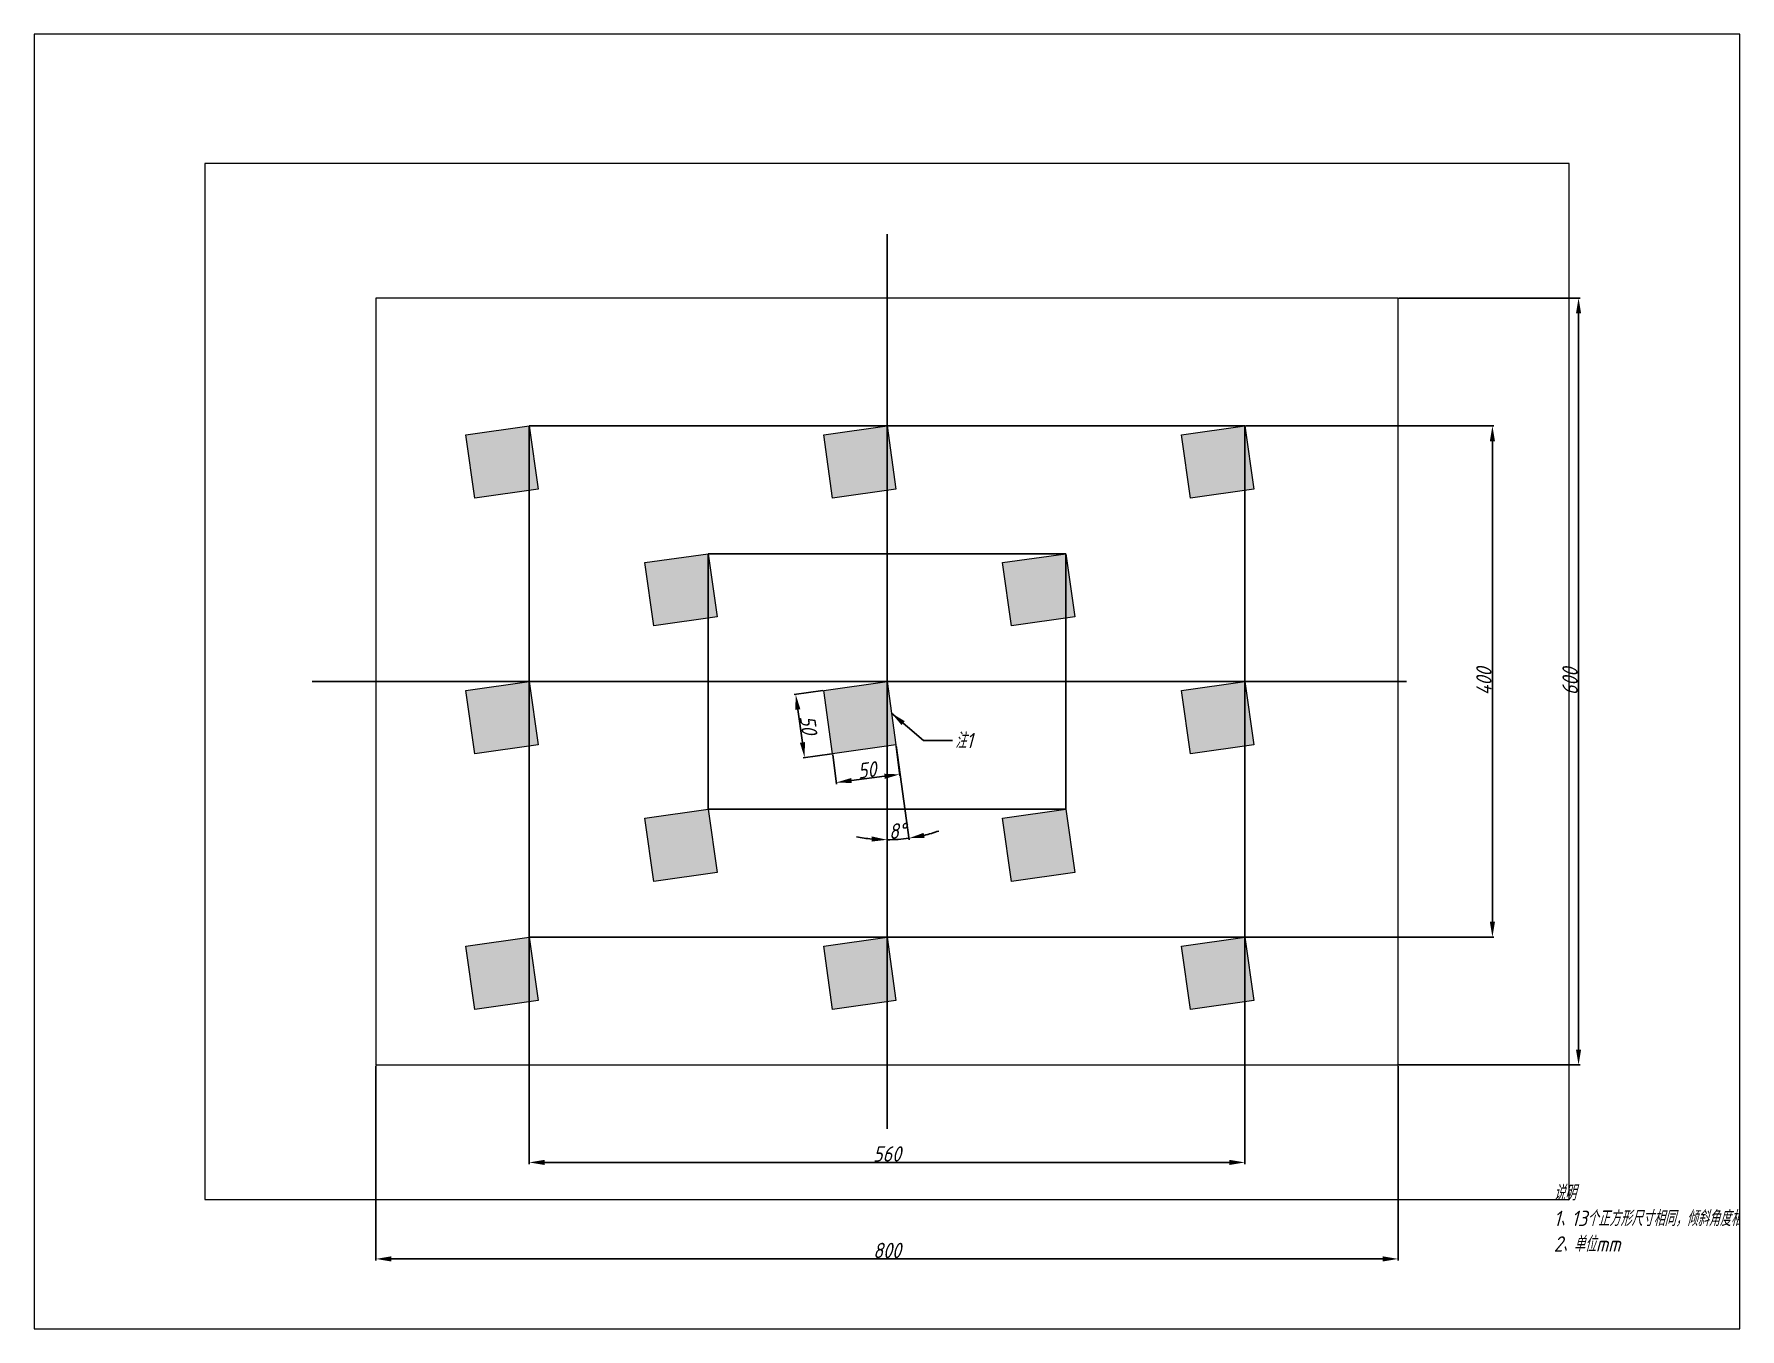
# Paper-space layout '布局1' of a CAD drawing. Header units: millimetres. Extents: x 0 to 257, y 0 to 195.
# The model-space entities are those that its viewports show. They can reach past a viewport. Long polylines and large blocks are cut down to what shows.
import ezdxf

# ---------------------------------------------------------------- set-up
doc = ezdxf.new("R2010")
doc.units = ezdxf.units.MM
doc.linetypes.add('CENTER', pattern=[50.8, 31.75, -6.35, 6.35, -6.35])
doc.linetypes.add('DASHEDX2', pattern=[38.1, 25.4, -12.7])
for name, color, linetype in [('中心线', 1, 'CENTER'), ('标注', 7, 'Continuous'), ('辅助线', 3, 'DASHEDX2')]:
    doc.layers.add(name, color=color, linetype=linetype)
doc.layers.add('填充层', color=7, linetype='Continuous', true_color=0x000000)
doc.layers.add('实线', color=7, linetype='Continuous', lineweight=9)
doc.styles.get("Standard").update_dxf_attribs({"font": 'gbeitc.shx', "bigfont": 'gbcbig.shx'})
doc.dimstyles.new('ISO-25', dxfattribs={"dimtxt": 12, "dimasz": 12, "dimexe": 1.25, "dimexo": 0.625, "dimtad": 1, "dimtxsty": 'Standard', "dimcen": 2.5, "dimadec": 0, "dimazin": 0, "dimtfac": 1, "dimtmove": 0, "dimatfit": 3, "dimfxl": 1, "dimarcsym": 0})
doc.dimstyles.new('副本 ISO-25', dxfattribs={"dimtxt": 12, "dimasz": 12, "dimexe": 1.25, "dimexo": 0.625, "dimtad": 1, "dimtxsty": 'Standard', "dimcen": 2.5, "dimadec": 0, "dimazin": 0, "dimtfac": 1, "dimtmove": 0, "dimatfit": 3, "dimfxl": 1, "dimarcsym": 0})

# ---------------------------------------------------------------- blocks, each defined once
blk = doc.blocks.new('*D1')
at = {"layer": 'Defpoints', "color": 0}
for p in [(1.62, 1054.28), (1.62, 704.28), (8.58, 654.76), (7.38, 580.6), (1.62, 354.28)]:
    blk.add_point(p, dxfattribs=at)
at = {"layer": '标注', "color": 0, "lineweight": -2}
blk.add_line((8.67, 654.14), (19.03, 580.44), dxfattribs=at)
for start, end in [(283.5555, 289.111), (258.889, 264.4445), (270, 278)]:
    blk.add_arc((1.62, 704.28), 123.81, start, end, dxfattribs=at)
at = {"layer": '标注', "color": 0}
for points in [[(31.01, 581.95), (30.27, 585.88), (18.85, 581.67)], [(-10.27, 583.05), (-10.46, 579.05), (1.62, 580.47)]]:
    blk.add_solid(points, dxfattribs=at)
at = {"layer": '标注', "color": 0, "insert": (9.8, 587.38), "char_height": 12, "attachment_point": 5, "rotation": 4}
blk.add_mtext('8°', dxfattribs=at)
blk = doc.blocks.new('*D2')
at = {"layer": 'Defpoints', "color": 0}
for p in [(281.62, 904.28), (281.62, 504.28), (475.41, 504.28)]:
    blk.add_point(p, dxfattribs=at)
at = {"layer": '标注', "color": 0, "lineweight": -2}
for p, q in [((282.25, 904.28), (476.66, 904.28)), ((475.41, 892.28), (475.41, 516.28)), ((282.25, 504.28), (476.66, 504.28))]:
    blk.add_line(p, q, dxfattribs=at)
at = {"layer": '标注', "color": 0}
for points in [[(473.41, 892.28), (477.41, 892.28), (475.41, 904.28)], [(473.41, 516.28), (477.41, 516.28), (475.41, 504.28)]]:
    blk.add_solid(points, dxfattribs=at)
at = {"layer": '标注', "color": 0, "insert": (468.79, 704.28), "char_height": 12, "attachment_point": 5, "rotation": 90}
blk.add_mtext('400', dxfattribs=at)
blk = doc.blocks.new('*D3')
at = {"layer": 'Defpoints', "color": 0}
for p in [(401.62, 1004.28), (401.62, 404.28), (542.84, 404.28)]:
    blk.add_point(p, dxfattribs=at)
at = {"layer": '标注', "color": 0, "lineweight": -2}
for p, q in [((402.25, 1004.28), (544.09, 1004.28)), ((542.84, 992.28), (542.84, 416.28)), ((402.25, 404.28), (544.09, 404.28))]:
    blk.add_line(p, q, dxfattribs=at)
at = {"layer": '标注', "color": 0}
for points in [[(540.84, 992.28), (544.84, 992.28), (542.84, 1004.28)], [(540.84, 416.28), (544.84, 416.28), (542.84, 404.28)]]:
    blk.add_solid(points, dxfattribs=at)
at = {"layer": '标注', "color": 0, "insert": (536.21, 704.28), "char_height": 12, "attachment_point": 5, "rotation": 90}
blk.add_mtext('600', dxfattribs=at)
blk = doc.blocks.new('*D4')
at = {"layer": 'Defpoints', "color": 0}
for p in [(-278.38, 504.28), (281.62, 504.28), (281.62, 328.04)]:
    blk.add_point(p, dxfattribs=at)
at = {"layer": '标注', "color": 0, "lineweight": -2}
for p, q in [((-278.38, 503.65), (-278.38, 326.79)), ((281.62, 503.65), (281.62, 326.79)), ((-266.38, 328.04), (269.62, 328.04))]:
    blk.add_line(p, q, dxfattribs=at)
at = {"layer": '标注', "color": 0}
for points in [[(-266.38, 330.04), (-266.38, 326.04), (-278.38, 328.04)], [(269.62, 330.04), (269.62, 326.04), (281.62, 328.04)]]:
    blk.add_solid(points, dxfattribs=at)
at = {"layer": '标注', "color": 0, "insert": (1.62, 334.66), "char_height": 12, "attachment_point": 5}
blk.add_mtext('560', dxfattribs=at)
blk = doc.blocks.new('*D5')
at = {"layer": 'Defpoints', "color": 0}
for p in [(8.67, 654.14), (-40.93, 647.81), (11.55, 631.62)]:
    blk.add_point(p, dxfattribs=at)
at = {"layer": '标注', "color": 0, "lineweight": -2}
for p, q in [((8.75, 653.52), (11.7, 630.38)), ((-40.85, 647.19), (-37.9, 624.04)), ((-26.15, 626.8), (-0.36, 630.1))]:
    blk.add_line(p, q, dxfattribs=at)
at = {"layer": '标注', "color": 0}
for points in [[(-0.61, 632.08), (-0.1, 628.11), (11.55, 631.62)], [(-26.4, 628.78), (-25.9, 624.82), (-38.05, 625.28)]]:
    blk.add_solid(points, dxfattribs=at)
at = {"layer": '标注', "color": 0, "insert": (-14.09, 635.02), "char_height": 12, "attachment_point": 5, "rotation": 7.2838}
blk.add_mtext('50', dxfattribs=at)
blk = doc.blocks.new('*D6')
at = {"layer": 'Defpoints', "color": 0}
for p in [(-47.89, 697.32), (-40.93, 647.81), (-62.87, 644.72)]:
    blk.add_point(p, dxfattribs=at)
at = {"layer": '标注', "color": 0, "lineweight": -2}
for p, q in [((-48.51, 697.23), (-71.06, 694.06)), ((-68.16, 682.35), (-64.54, 656.61)), ((-41.55, 647.72), (-64.11, 644.55))]:
    blk.add_line(p, q, dxfattribs=at)
at = {"layer": '标注', "color": 0}
for points in [[(-66.18, 682.63), (-70.14, 682.07), (-69.83, 694.24)], [(-62.56, 656.88), (-66.52, 656.33), (-62.87, 644.72)]]:
    blk.add_solid(points, dxfattribs=at)
at = {"layer": '标注', "color": 0, "insert": (-59.79, 670.4), "char_height": 12, "attachment_point": 5, "rotation": 278}
blk.add_mtext('50', dxfattribs=at)
blk = doc.blocks.new('*D7')
at = {"layer": 'Defpoints', "color": 0}
for p in [(-398.38, 404.28), (401.62, 404.28), (401.62, 252.54)]:
    blk.add_point(p, dxfattribs=at)
at = {"layer": '标注', "color": 0, "lineweight": -2}
for p, q in [((-398.38, 403.65), (-398.38, 251.29)), ((401.62, 403.65), (401.62, 251.29)), ((-386.38, 252.54), (389.62, 252.54))]:
    blk.add_line(p, q, dxfattribs=at)
at = {"layer": '标注', "color": 0}
for points in [[(-386.38, 254.54), (-386.38, 250.54), (-398.38, 252.54)], [(389.62, 254.54), (389.62, 250.54), (401.62, 252.54)]]:
    blk.add_solid(points, dxfattribs=at)
at = {"layer": '标注', "color": 0, "insert": (1.62, 259.17), "char_height": 12, "attachment_point": 5}
blk.add_mtext('800', dxfattribs=at)

msp = doc.modelspace()

# ---------------------------------------------------------------- hatches: boundary and pattern name
at = {"layer": '填充层', "true_color": 0x000000}
h = msp.add_hatch(color=18, dxfattribs=at)
h.paths.add_polyline_path([(-327.892, 897.319), (-278.379, 904.277), (-271.42, 854.764), (-320.934, 847.805)])
h.paths.add_polyline_path([(-47.892, 897.319), (1.621, 904.277), (8.58, 854.764), (-40.934, 847.805)])
h.paths.add_polyline_path([(232.108, 897.319), (281.621, 904.277), (288.58, 854.764), (239.066, 847.805)])
h.paths.add_polyline_path([(232.108, 697.319), (281.621, 704.277), (288.58, 654.764), (239.066, 647.805)])
h.paths.add_polyline_path([(232.108, 497.319), (281.621, 504.277), (288.58, 454.764), (239.066, 447.805)])
h.paths.add_polyline_path([(92.108, 597.319), (141.621, 604.277), (148.58, 554.764), (99.066, 547.805)])
h.paths.add_polyline_path([(92.108, 797.319), (141.621, 804.277), (148.58, 754.764), (99.066, 747.805)])
h.paths.add_polyline_path([(-187.892, 797.319), (-138.379, 804.277), (-131.42, 754.764), (-180.934, 747.805)])
h.paths.add_polyline_path([(-47.892, 697.319), (1.621, 704.277), (8.58, 654.764), (-40.934, 647.805)])
h.paths.add_polyline_path([(-187.892, 597.319), (-138.379, 604.277), (-131.42, 554.764), (-180.934, 547.805)])
h.paths.add_polyline_path([(-327.892, 697.319), (-278.379, 704.277), (-271.42, 654.764), (-320.934, 647.805)])
h.paths.add_polyline_path([(-327.892, 497.319), (-278.379, 504.277), (-271.42, 454.764), (-320.934, 447.805)])
h.paths.add_polyline_path([(-47.892, 497.319), (1.621, 504.277), (8.58, 454.764), (-40.934, 447.805)])

# ---------------------------------------------------------------- linework, layer by layer
at = {"layer": '中心线'}
for p, q in [((1.621, 1054.277), (1.621, 354.277)), ((-448.379, 704.277), (451.621, 704.277))]:
    msp.add_line(p, q, dxfattribs=at)
at = {"layer": '实线'}
for points in [[(401.621, 1004.277), (-398.379, 1004.277), (-398.379, 404.277), (401.621, 404.277)], [(-327.892, 897.319), (-278.379, 904.277), (-271.42, 854.764), (-320.934, 847.805)], [(-47.892, 897.319), (1.621, 904.277), (8.58, 854.764), (-40.934, 847.805)], [(232.108, 897.319), (281.621, 904.277), (288.58, 854.764), (239.066, 847.805)], [(-187.892, 797.319), (-138.379, 804.277), (-131.42, 754.764), (-180.934, 747.805)], [(92.108, 797.319), (141.621, 804.277), (148.58, 754.764), (99.066, 747.805)], [(-327.892, 697.319), (-278.379, 704.277), (-271.42, 654.764), (-320.934, 647.805)], [(-47.892, 697.319), (1.621, 704.277), (8.58, 654.764), (-40.934, 647.805)], [(232.108, 697.319), (281.621, 704.277), (288.58, 654.764), (239.066, 647.805)], [(-187.892, 597.319), (-138.379, 604.277), (-131.42, 554.764), (-180.934, 547.805)], [(92.108, 597.319), (141.621, 604.277), (148.58, 554.764), (99.066, 547.805)], [(-327.892, 497.319), (-278.379, 504.277), (-271.42, 454.764), (-320.934, 447.805)], [(-47.892, 497.319), (1.621, 504.277), (8.58, 454.764), (-40.934, 447.805)], [(232.108, 497.319), (281.621, 504.277), (288.58, 454.764), (239.066, 447.805)]]:
    msp.add_lwpolyline(points, close=True, dxfattribs=at)
at = {"layer": '辅助线'}
for points in [[(-278.379, 904.277), (281.621, 904.277), (281.621, 504.277), (-278.379, 504.277)], [(-138.379, 804.277), (141.621, 804.277), (141.621, 604.277), (-138.379, 604.277)]]:
    msp.add_lwpolyline(points, close=True, dxfattribs=at)

# ---------------------------------------------------------------- texts
at = {"layer": '标注', "insert": (54.976, 664.116), "char_height": 12, "attachment_point": 1}
msp.add_mtext('注1', dxfattribs=at)
at = {"layer": '标注', "insert": (523.443, 310.258), "char_height": 12, "width": 188.88829, "attachment_point": 1}
msp.add_mtext('说明\\P1、13个正方形尺寸相同，倾斜角度相同\\P2、单位mm', dxfattribs=at)

# ---------------------------------------------------------------- dimensions: what is measured, and where the dimension line sits
at = {"layer": '标注'}
dim = msp.add_angular_dim_2l(base=(7.381, 580.602), line1=((1.621, 1054.277), (1.621, 354.277)), line2=((1.621, 704.277), (8.58, 654.764)), dimstyle='副本 ISO-25', dxfattribs=at)
dim.commit()
dim.dimension.update_dxf_attribs({"geometry": '*D1', "text_midpoint": (9.795, 587.379)})
for base, p1, p2, picture, middle in [((542.836, 404.277), (401.621, 1004.277), (401.621, 404.277), '*D3', (536.211, 704.277)), ((475.414, 504.277), (281.621, 904.277), (281.621, 504.277), '*D2', (468.789, 704.277))]:
    dim = msp.add_linear_dim(base=base, p1=p1, p2=p2, angle=90, dimstyle='副本 ISO-25', dxfattribs=at)
    dim.commit()
    dim.dimension.update_dxf_attribs({"geometry": picture, "text_midpoint": middle})
for p1, p2, distance, picture, middle in [((-47.892, 697.319), (-40.934, 647.805), -22.15, '*D6', (-59.787, 670.401)), ((-40.934, 647.805), (8.667, 654.145), -22.709, '*D5', (-14.094, 635.021))]:
    dim = msp.add_aligned_dim(p1=p1, p2=p2, distance=distance, dimstyle='副本 ISO-25', dxfattribs=at)
    dim.commit()
    dim.dimension.update_dxf_attribs({"geometry": picture, "text_midpoint": middle})
for base, p1, p2, picture, middle in [((281.621, 328.038), (-278.379, 504.277), (281.621, 504.277), '*D4', (1.621, 334.663)), ((401.621, 252.545), (-398.379, 404.277), (401.621, 404.277), '*D7', (1.621, 259.17))]:
    dim = msp.add_linear_dim(base=base, p1=p1, p2=p2, dimstyle='副本 ISO-25', dxfattribs=at)
    dim.commit()
    dim.dimension.update_dxf_attribs({"geometry": picture, "text_midpoint": middle})

# ---------------------------------------------------------------- leaders
at = {"layer": '标注', "annotation_type": 0, "has_hookline": 1, "hookline_direction": 0, "text_width": 12.074}
msp.add_leader([(5.1, 679.521), (30.252, 658.094), (52.881, 658.064)], dimstyle='ISO-25', override={"dimgap": 0.625, "dimtad": 0}, dxfattribs=at)

psp = doc.layouts.new('布局1')

# ---------------------------------------------------------------- viewports
at = {"layer": '0'}
psp.add_viewport(center=(128.5, 97.5), size=(205.6, 156), view_center_point=(1126.865, 732.778), view_height=118.0305, dxfattribs=at)
at = {"layer": 'Defpoints'}
psp.add_viewport(center=(128.5, 97.5), size=(257, 194.9981), view_center_point=(1.621, 704.277), view_height=1012.90323, status=3, dxfattribs=at)

doc.saveas('drawing.dxf')
